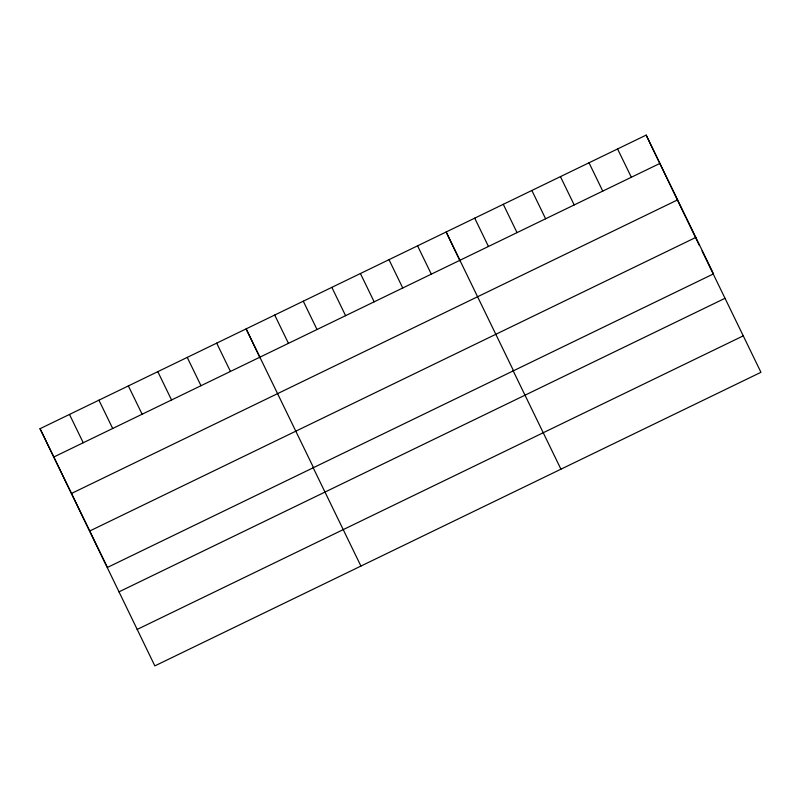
<?xml version="1.0" encoding="UTF-8"?>
<svg xmlns="http://www.w3.org/2000/svg" width="801" height="801" viewBox="0 0 801 801"><rect width="100%" height="100%" fill="white"/><g stroke="black" fill="none" stroke-linecap="round" stroke-linejoin="round"><path stroke-width="1.2" d="M40.05 428.695L646.157 135.109L713.531 273.862L107.424 567.448L40.05 428.695L154.843 665.891L760.95 372.305L707.844 262.928M53.797 457.011L659.904 163.424M71.499 493.456L677.606 199.87M89.732 531.003L695.839 237.416M118.908 591.889L725.015 298.302M137.141 629.446L743.248 335.859M699.393 245.527L686.277 218.393M702.036 250.973L707.323 261.857M617.581 148.946L631.338 177.261M589.015 162.793L602.763 191.109M560.44 176.631L574.187 204.946M531.864 190.468L545.611 218.783M503.288 204.315L517.035 232.63M474.713 218.152L488.46 246.468M513.521 370.753L446.147 231.99L460.225 261.226M513.03 370.533L560.93 469.186M417.571 245.837L431.318 274.152M388.996 259.674L402.743 287.99M360.42 273.511L374.167 301.827M331.844 287.359L345.591 315.674M303.279 301.196L317.026 329.511M274.703 315.033L288.45 343.349M313.501 467.634L246.127 328.881L260.205 358.117M313.021 467.424L360.921 566.067M216.691 343.138L230.438 371.454M187.244 357.396L200.991 385.712M157.807 371.654L171.554 399.969M128.37 385.922L142.117 414.227M98.934 400.18L112.681 428.495M69.487 414.437L83.234 442.753M646.157 135.109L685.746 217.301"/></g></svg>
